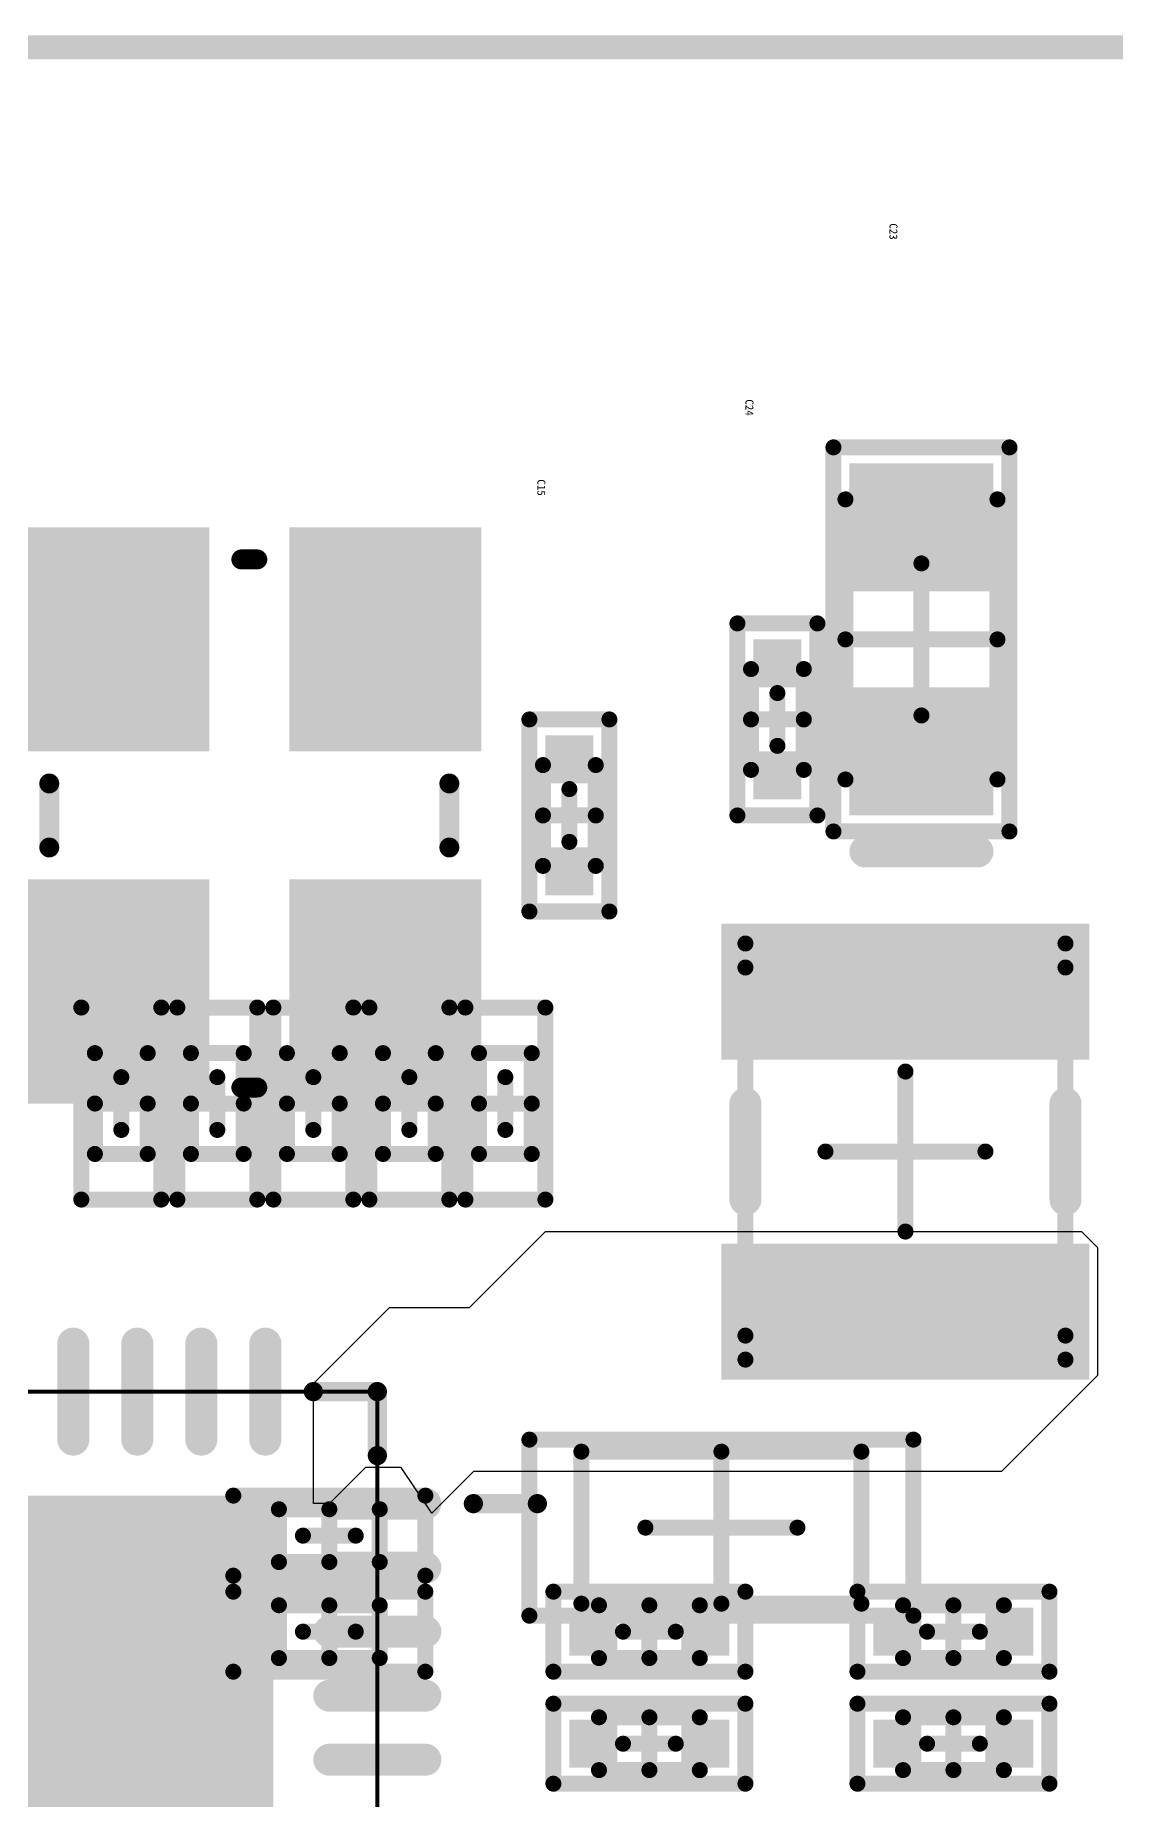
# Model space of a CAD drawing. Header units: millimetres. Extents: x 4 to 123, y 21 to 97.
# Drawn here: x 53.26 to 60.01, y 70.45 to 81.47 of the extents above; entities that cross this region are included whole.
import ezdxf

# ---------------------------------------------------------------- set-up
doc = ezdxf.new("R2010")
doc.units = ezdxf.units.MM
for name, color, linetype in [('KeepOutLayer', 6, 'Continuous'), ('Mechanical13', 56, 'Continuous'), ('Mechanical15', 56, 'Continuous'), ('TopLayer', 1, 'Continuous'), ('TopOverlay', 2, 'Continuous'), ('TopPaste', 8, 'Continuous')]:
    doc.layers.add(name, color=color, linetype=linetype)

msp = doc.modelspace()

# ---------------------------------------------------------------- linework, layer by layer
at = {"layer": 'KeepOutLayer', "const_width": 0.15}
msp.add_lwpolyline([(28.4, 81.4), (70.4, 81.4)], dxfattribs=at)
at = {"layer": 'Mechanical13'}
for points, const_width in [([(58.325, 76.825), (58.325, 78.575)], 0.1), ([(58.325, 78.575), (59.275, 78.575)], 0.1), ([(59.275, 76.825), (59.275, 78.575)], 0.1), ([(57.735, 76.885), (57.735, 77.515)], 0.1), ([(57.735, 77.515), (58.065, 77.515)], 0.1), ([(58.065, 76.885), (58.065, 77.515)], 0.1), ([(56.435, 76.285), (56.435, 76.915)], 0.1), ([(56.435, 76.915), (56.765, 76.915)], 0.1), ([(56.765, 76.285), (56.765, 76.915)], 0.1), ([(57.735, 76.885), (58.065, 76.885)], 0.1), ([(58.325, 76.825), (59.275, 76.825)], 0.1), ([(56.435, 76.285), (56.765, 76.285)], 0.1), ([(57.7, 75.65), (59.7, 75.65)], 0.1), ([(57.7, 73.35), (57.7, 75.65)], 0.1), ([(59.7, 73.35), (59.7, 75.65)], 0.1), ([(53.635, 75.115), (53.965, 75.115)], 0.1), ([(53.635, 74.485), (53.635, 75.115)], 0.1), ([(53.965, 74.485), (53.965, 75.115)], 0.1), ([(54.235, 75.115), (54.565, 75.115)], 0.1), ([(54.235, 74.485), (54.235, 75.115)], 0.1), ([(54.565, 74.485), (54.565, 75.115)], 0.1), ([(54.835, 75.115), (55.165, 75.115)], 0.1), ([(54.835, 74.485), (54.835, 75.115)], 0.1), ([(55.165, 74.485), (55.165, 75.115)], 0.1), ([(55.435, 75.115), (55.765, 75.115)], 0.1), ([(55.435, 74.485), (55.435, 75.115)], 0.1), ([(55.765, 74.485), (55.765, 75.115)], 0.1), ([(56.035, 75.115), (56.365, 75.115)], 0.1), ([(56.035, 74.485), (56.035, 75.115)], 0.1), ([(56.365, 74.485), (56.365, 75.115)], 0.1), ([(53.635, 74.485), (53.965, 74.485)], 0.1), ([(54.235, 74.485), (54.565, 74.485)], 0.1), ([(54.835, 74.485), (55.165, 74.485)], 0.1), ([(55.435, 74.485), (55.765, 74.485)], 0.1), ([(56.035, 74.485), (56.365, 74.485)], 0.1), ([(57.7, 73.35), (59.7, 73.35)], 0.1), ([(50.4, 73), (55.4, 73)], 0.0254), ([(55.4, 68), (55.4, 73)], 0.0254), ([(56.675, 72.625), (58.425, 72.625)], 0.1), ([(56.675, 71.675), (56.675, 72.625)], 0.1), ([(58.425, 71.675), (58.425, 72.625)], 0.1), ([(54.785, 72.265), (55.415, 72.265)], 0.1), ([(54.785, 71.935), (54.785, 72.265)], 0.1), ([(55.415, 71.935), (55.415, 72.265)], 0.1), ([(54.785, 71.935), (55.415, 71.935)], 0.1), ([(54.785, 71.665), (55.415, 71.665)], 0.1), ([(54.785, 71.335), (54.785, 71.665)], 0.1), ([(55.415, 71.335), (55.415, 71.665)], 0.1), ([(56.675, 71.675), (58.425, 71.675)], 0.1), ([(56.785, 71.335), (56.785, 71.665)], 0.1), ([(56.785, 71.665), (57.415, 71.665)], 0.1), ([(57.415, 71.335), (57.415, 71.665)], 0.1), ([(58.685, 71.335), (58.685, 71.665)], 0.1), ([(58.685, 71.665), (59.315, 71.665)], 0.1), ([(59.315, 71.335), (59.315, 71.665)], 0.1), ([(54.785, 71.335), (55.415, 71.335)], 0.1), ([(56.785, 71.335), (57.415, 71.335)], 0.1), ([(58.685, 71.335), (59.315, 71.335)], 0.1), ([(56.785, 70.635), (56.785, 70.965)], 0.1), ([(56.785, 70.965), (57.415, 70.965)], 0.1), ([(57.415, 70.635), (57.415, 70.965)], 0.1), ([(58.685, 70.635), (58.685, 70.965)], 0.1), ([(58.685, 70.965), (59.315, 70.965)], 0.1), ([(59.315, 70.635), (59.315, 70.965)], 0.1), ([(56.785, 70.635), (57.415, 70.635)], 0.1), ([(58.685, 70.635), (59.315, 70.635)], 0.1)]:
    msp.add_lwpolyline(points, dxfattribs=dict(at, const_width=const_width))
for points, const_width in [([(58.3, 78.575, 1), (58.35, 78.575, 1)], 0.05), ([(58.3, 78.575, 1), (58.35, 78.575, 1)], 0.05), ([(59.25, 78.575, 1), (59.3, 78.575, 1)], 0.05), ([(59.25, 78.575, 1), (59.3, 78.575, 1)], 0.05), ([(57.71, 77.515, 1), (57.76, 77.515, 1)], 0.05), ([(57.71, 77.515, 1), (57.76, 77.515, 1)], 0.05), ([(58.04, 77.515, 1), (58.09, 77.515, 1)], 0.05), ([(58.04, 77.515, 1), (58.09, 77.515, 1)], 0.05), ([(56.41, 76.915, 1), (56.46, 76.915, 1)], 0.05), ([(56.41, 76.915, 1), (56.46, 76.915, 1)], 0.05), ([(56.74, 76.915, 1), (56.79, 76.915, 1)], 0.05), ([(56.74, 76.915, 1), (56.79, 76.915, 1)], 0.05), ([(57.71, 76.885, 1), (57.76, 76.885, 1)], 0.05), ([(57.71, 76.885, 1), (57.76, 76.885, 1)], 0.05), ([(58.04, 76.885, 1), (58.09, 76.885, 1)], 0.05), ([(58.04, 76.885, 1), (58.09, 76.885, 1)], 0.05), ([(58.3, 76.825, 1), (58.35, 76.825, 1)], 0.05), ([(58.3, 76.825, 1), (58.35, 76.825, 1)], 0.05), ([(59.25, 76.825, 1), (59.3, 76.825, 1)], 0.05), ([(59.25, 76.825, 1), (59.3, 76.825, 1)], 0.05), ([(56.41, 76.285, 1), (56.46, 76.285, 1)], 0.05), ([(56.41, 76.285, 1), (56.46, 76.285, 1)], 0.05), ([(56.74, 76.285, 1), (56.79, 76.285, 1)], 0.05), ([(56.74, 76.285, 1), (56.79, 76.285, 1)], 0.05), ([(57.675, 75.65, 1), (57.725, 75.65, 1)], 0.05), ([(57.675, 75.65, 1), (57.725, 75.65, 1)], 0.05), ([(59.675, 75.65, 1), (59.725, 75.65, 1)], 0.05), ([(59.675, 75.65, 1), (59.725, 75.65, 1)], 0.05), ([(53.61, 75.115, 1), (53.66, 75.115, 1)], 0.05), ([(53.61, 75.115, 1), (53.66, 75.115, 1)], 0.05), ([(53.94, 75.115, 1), (53.99, 75.115, 1)], 0.05), ([(53.94, 75.115, 1), (53.99, 75.115, 1)], 0.05), ([(54.21, 75.115, 1), (54.26, 75.115, 1)], 0.05), ([(54.21, 75.115, 1), (54.26, 75.115, 1)], 0.05), ([(54.54, 75.115, 1), (54.59, 75.115, 1)], 0.05), ([(54.54, 75.115, 1), (54.59, 75.115, 1)], 0.05), ([(54.81, 75.115, 1), (54.86, 75.115, 1)], 0.05), ([(54.81, 75.115, 1), (54.86, 75.115, 1)], 0.05), ([(55.14, 75.115, 1), (55.19, 75.115, 1)], 0.05), ([(55.14, 75.115, 1), (55.19, 75.115, 1)], 0.05), ([(55.41, 75.115, 1), (55.46, 75.115, 1)], 0.05), ([(55.41, 75.115, 1), (55.46, 75.115, 1)], 0.05), ([(55.74, 75.115, 1), (55.79, 75.115, 1)], 0.05), ([(55.74, 75.115, 1), (55.79, 75.115, 1)], 0.05), ([(56.01, 75.115, 1), (56.06, 75.115, 1)], 0.05), ([(56.01, 75.115, 1), (56.06, 75.115, 1)], 0.05), ([(56.34, 75.115, 1), (56.39, 75.115, 1)], 0.05), ([(56.34, 75.115, 1), (56.39, 75.115, 1)], 0.05), ([(53.61, 74.485, 1), (53.66, 74.485, 1)], 0.05), ([(53.61, 74.485, 1), (53.66, 74.485, 1)], 0.05), ([(53.94, 74.485, 1), (53.99, 74.485, 1)], 0.05), ([(53.94, 74.485, 1), (53.99, 74.485, 1)], 0.05), ([(54.21, 74.485, 1), (54.26, 74.485, 1)], 0.05), ([(54.21, 74.485, 1), (54.26, 74.485, 1)], 0.05), ([(54.54, 74.485, 1), (54.59, 74.485, 1)], 0.05), ([(54.54, 74.485, 1), (54.59, 74.485, 1)], 0.05), ([(54.81, 74.485, 1), (54.86, 74.485, 1)], 0.05), ([(54.81, 74.485, 1), (54.86, 74.485, 1)], 0.05), ([(55.14, 74.485, 1), (55.19, 74.485, 1)], 0.05), ([(55.14, 74.485, 1), (55.19, 74.485, 1)], 0.05), ([(55.41, 74.485, 1), (55.46, 74.485, 1)], 0.05), ([(55.41, 74.485, 1), (55.46, 74.485, 1)], 0.05), ([(55.74, 74.485, 1), (55.79, 74.485, 1)], 0.05), ([(55.74, 74.485, 1), (55.79, 74.485, 1)], 0.05), ([(56.01, 74.485, 1), (56.06, 74.485, 1)], 0.05), ([(56.01, 74.485, 1), (56.06, 74.485, 1)], 0.05), ([(56.34, 74.485, 1), (56.39, 74.485, 1)], 0.05), ([(56.34, 74.485, 1), (56.39, 74.485, 1)], 0.05), ([(57.675, 73.35, 1), (57.725, 73.35, 1)], 0.05), ([(57.675, 73.35, 1), (57.725, 73.35, 1)], 0.05), ([(59.675, 73.35, 1), (59.725, 73.35, 1)], 0.05), ([(59.675, 73.35, 1), (59.725, 73.35, 1)], 0.05), ([(55.394, 73, 1), (55.406, 73, 1)], 0.0127), ([(55.394, 73, 1), (55.406, 73, 1)], 0.0127), ([(56.65, 72.625, 1), (56.7, 72.625, 1)], 0.05), ([(56.65, 72.625, 1), (56.7, 72.625, 1)], 0.05), ([(58.4, 72.625, 1), (58.45, 72.625, 1)], 0.05), ([(58.4, 72.625, 1), (58.45, 72.625, 1)], 0.05), ([(54.76, 72.265, 1), (54.81, 72.265, 1)], 0.05), ([(54.76, 72.265, 1), (54.81, 72.265, 1)], 0.05), ([(55.39, 72.265, 1), (55.44, 72.265, 1)], 0.05), ([(55.39, 72.265, 1), (55.44, 72.265, 1)], 0.05), ([(54.76, 71.935, 1), (54.81, 71.935, 1)], 0.05), ([(54.76, 71.935, 1), (54.81, 71.935, 1)], 0.05), ([(55.39, 71.935, 1), (55.44, 71.935, 1)], 0.05), ([(55.39, 71.935, 1), (55.44, 71.935, 1)], 0.05), ([(54.76, 71.665, 1), (54.81, 71.665, 1)], 0.05), ([(54.76, 71.665, 1), (54.81, 71.665, 1)], 0.05), ([(55.39, 71.665, 1), (55.44, 71.665, 1)], 0.05), ([(55.39, 71.665, 1), (55.44, 71.665, 1)], 0.05), ([(56.65, 71.675, 1), (56.7, 71.675, 1)], 0.05), ([(56.65, 71.675, 1), (56.7, 71.675, 1)], 0.05), ([(56.76, 71.665, 1), (56.81, 71.665, 1)], 0.05), ([(56.76, 71.665, 1), (56.81, 71.665, 1)], 0.05), ([(57.39, 71.665, 1), (57.44, 71.665, 1)], 0.05), ([(57.39, 71.665, 1), (57.44, 71.665, 1)], 0.05), ([(58.4, 71.675, 1), (58.45, 71.675, 1)], 0.05), ([(58.4, 71.675, 1), (58.45, 71.675, 1)], 0.05), ([(58.66, 71.665, 1), (58.71, 71.665, 1)], 0.05), ([(58.66, 71.665, 1), (58.71, 71.665, 1)], 0.05), ([(59.29, 71.665, 1), (59.34, 71.665, 1)], 0.05), ([(59.29, 71.665, 1), (59.34, 71.665, 1)], 0.05), ([(54.76, 71.335, 1), (54.81, 71.335, 1)], 0.05), ([(54.76, 71.335, 1), (54.81, 71.335, 1)], 0.05), ([(55.39, 71.335, 1), (55.44, 71.335, 1)], 0.05), ([(55.39, 71.335, 1), (55.44, 71.335, 1)], 0.05), ([(56.76, 71.335, 1), (56.81, 71.335, 1)], 0.05), ([(56.76, 71.335, 1), (56.81, 71.335, 1)], 0.05), ([(57.39, 71.335, 1), (57.44, 71.335, 1)], 0.05), ([(57.39, 71.335, 1), (57.44, 71.335, 1)], 0.05), ([(58.66, 71.335, 1), (58.71, 71.335, 1)], 0.05), ([(58.66, 71.335, 1), (58.71, 71.335, 1)], 0.05), ([(59.29, 71.335, 1), (59.34, 71.335, 1)], 0.05), ([(59.29, 71.335, 1), (59.34, 71.335, 1)], 0.05), ([(56.76, 70.965, 1), (56.81, 70.965, 1)], 0.05), ([(56.76, 70.965, 1), (56.81, 70.965, 1)], 0.05), ([(57.39, 70.965, 1), (57.44, 70.965, 1)], 0.05), ([(57.39, 70.965, 1), (57.44, 70.965, 1)], 0.05), ([(58.66, 70.965, 1), (58.71, 70.965, 1)], 0.05), ([(58.66, 70.965, 1), (58.71, 70.965, 1)], 0.05), ([(59.29, 70.965, 1), (59.34, 70.965, 1)], 0.05), ([(59.29, 70.965, 1), (59.34, 70.965, 1)], 0.05), ([(56.76, 70.635, 1), (56.81, 70.635, 1)], 0.05), ([(56.76, 70.635, 1), (56.81, 70.635, 1)], 0.05), ([(57.39, 70.635, 1), (57.44, 70.635, 1)], 0.05), ([(57.39, 70.635, 1), (57.44, 70.635, 1)], 0.05), ([(58.66, 70.635, 1), (58.71, 70.635, 1)], 0.05), ([(58.66, 70.635, 1), (58.71, 70.635, 1)], 0.05), ([(59.29, 70.635, 1), (59.34, 70.635, 1)], 0.05), ([(59.29, 70.635, 1), (59.34, 70.635, 1)], 0.05)]:
    msp.add_lwpolyline(points, format="xyb", close=True, dxfattribs=dict(at, const_width=const_width))
at = {"layer": 'Mechanical15', "const_width": 0.1}
for points in [[(58.25, 76.5), (58.25, 78.9)], [(58.25, 78.9), (59.35, 78.9)], [(59.35, 76.5), (59.35, 78.9)], [(58.8, 77.225), (58.8, 78.175)], [(57.65, 76.6), (57.65, 77.8)], [(57.65, 77.8), (58.15, 77.8)], [(58.15, 76.6), (58.15, 77.8)], [(58.325, 77.7), (59.275, 77.7)], [(57.9, 77.035), (57.9, 77.365)], [(56.35, 76), (56.35, 77.2)], [(56.35, 77.2), (56.85, 77.2)], [(56.85, 76), (56.85, 77.2)], [(57.735, 77.2), (58.065, 77.2)], [(56.6, 76.435), (56.6, 76.765)], [(56.435, 76.6), (56.765, 76.6)], [(57.65, 76.6), (58.15, 76.6)], [(58.25, 76.5), (59.35, 76.5)], [(56.35, 76), (56.85, 76)], [(57.7, 75.8), (59.7, 75.8)], [(57.7, 73.2), (57.7, 75.8)], [(59.7, 73.2), (59.7, 75.8)], [(53.55, 75.4), (54.05, 75.4)], [(53.55, 74.2), (53.55, 75.4)], [(54.05, 74.2), (54.05, 75.4)], [(54.15, 75.4), (54.65, 75.4)], [(54.15, 74.2), (54.15, 75.4)], [(54.65, 74.2), (54.65, 75.4)], [(54.75, 75.4), (55.25, 75.4)], [(54.75, 74.2), (54.75, 75.4)], [(55.25, 74.2), (55.25, 75.4)], [(55.35, 75.4), (55.85, 75.4)], [(55.35, 74.2), (55.35, 75.4)], [(55.85, 74.2), (55.85, 75.4)], [(55.95, 75.4), (56.45, 75.4)], [(55.95, 74.2), (55.95, 75.4)], [(56.45, 74.2), (56.45, 75.4)], [(53.8, 74.635), (53.8, 74.965)], [(54.4, 74.635), (54.4, 74.965)], [(55, 74.635), (55, 74.965)], [(55.6, 74.635), (55.6, 74.965)], [(56.2, 74.635), (56.2, 74.965)], [(58.7, 74), (58.7, 75)], [(53.635, 74.8), (53.965, 74.8)], [(54.235, 74.8), (54.565, 74.8)], [(54.835, 74.8), (55.165, 74.8)], [(55.435, 74.8), (55.765, 74.8)], [(56.035, 74.8), (56.365, 74.8)], [(58.2, 74.5), (59.2, 74.5)], [(53.55, 74.2), (54.05, 74.2)], [(54.15, 74.2), (54.65, 74.2)], [(54.75, 74.2), (55.25, 74.2)], [(55.35, 74.2), (55.85, 74.2)], [(55.95, 74.2), (56.45, 74.2)], [(57.7, 73.2), (59.7, 73.2)], [(56.35, 72.7), (58.75, 72.7)], [(56.35, 71.6), (56.35, 72.7)], [(57.55, 71.675), (57.55, 72.625)], [(58.75, 71.6), (58.75, 72.7)], [(54.5, 72.35), (55.7, 72.35)], [(54.5, 71.85), (54.5, 72.35)], [(55.7, 71.85), (55.7, 72.35)], [(55.1, 71.935), (55.1, 72.265)], [(54.935, 72.1), (55.265, 72.1)], [(57.075, 72.15), (58.025, 72.15)], [(54.5, 71.85), (55.7, 71.85)], [(54.5, 71.75), (55.7, 71.75)], [(54.5, 71.25), (54.5, 71.75)], [(55.7, 71.25), (55.7, 71.75)], [(56.5, 71.25), (56.5, 71.75)], [(56.5, 71.75), (57.7, 71.75)], [(57.7, 71.25), (57.7, 71.75)], [(58.4, 71.25), (58.4, 71.75)], [(58.4, 71.75), (59.6, 71.75)], [(59.6, 71.25), (59.6, 71.75)], [(55.1, 71.335), (55.1, 71.665)], [(57.1, 71.335), (57.1, 71.665)], [(59, 71.335), (59, 71.665)], [(56.35, 71.6), (58.75, 71.6)], [(54.935, 71.5), (55.265, 71.5)], [(56.935, 71.5), (57.265, 71.5)], [(58.835, 71.5), (59.165, 71.5)], [(54.5, 71.25), (55.7, 71.25)], [(56.5, 71.25), (57.7, 71.25)], [(58.4, 71.25), (59.6, 71.25)], [(56.5, 70.55), (56.5, 71.05)], [(56.5, 71.05), (57.7, 71.05)], [(57.1, 70.635), (57.1, 70.965)], [(57.7, 70.55), (57.7, 71.05)], [(58.4, 70.55), (58.4, 71.05)], [(58.4, 71.05), (59.6, 71.05)], [(59, 70.635), (59, 70.965)], [(59.6, 70.55), (59.6, 71.05)], [(56.935, 70.8), (57.265, 70.8)], [(58.835, 70.8), (59.165, 70.8)], [(56.5, 70.55), (57.7, 70.55)], [(58.4, 70.55), (59.6, 70.55)]]:
    msp.add_lwpolyline(points, dxfattribs=at)
at = {"layer": 'Mechanical15', "const_width": 0.05}
for points in [[(58.225, 78.9, 1), (58.275, 78.9, 1)], [(58.225, 78.9, 1), (58.275, 78.9, 1)], [(59.325, 78.9, 1), (59.375, 78.9, 1)], [(59.325, 78.9, 1), (59.375, 78.9, 1)], [(58.775, 78.175, 1), (58.825, 78.175, 1)], [(57.625, 77.8, 1), (57.675, 77.8, 1)], [(57.625, 77.8, 1), (57.675, 77.8, 1)], [(58.125, 77.8, 1), (58.175, 77.8, 1)], [(58.125, 77.8, 1), (58.175, 77.8, 1)], [(58.3, 77.7, 1), (58.35, 77.7, 1)], [(59.25, 77.7, 1), (59.3, 77.7, 1)], [(57.875, 77.365, 1), (57.925, 77.365, 1)], [(56.325, 77.2, 1), (56.375, 77.2, 1)], [(56.325, 77.2, 1), (56.375, 77.2, 1)], [(56.825, 77.2, 1), (56.875, 77.2, 1)], [(56.825, 77.2, 1), (56.875, 77.2, 1)], [(57.71, 77.2, 1), (57.76, 77.2, 1)], [(58.04, 77.2, 1), (58.09, 77.2, 1)], [(58.775, 77.225, 1), (58.825, 77.225, 1)], [(57.875, 77.035, 1), (57.925, 77.035, 1)], [(56.575, 76.765, 1), (56.625, 76.765, 1)], [(56.41, 76.6, 1), (56.46, 76.6, 1)], [(56.74, 76.6, 1), (56.79, 76.6, 1)], [(57.625, 76.6, 1), (57.675, 76.6, 1)], [(57.625, 76.6, 1), (57.675, 76.6, 1)], [(58.125, 76.6, 1), (58.175, 76.6, 1)], [(58.125, 76.6, 1), (58.175, 76.6, 1)], [(58.225, 76.5, 1), (58.275, 76.5, 1)], [(58.225, 76.5, 1), (58.275, 76.5, 1)], [(59.325, 76.5, 1), (59.375, 76.5, 1)], [(59.325, 76.5, 1), (59.375, 76.5, 1)], [(56.575, 76.435, 1), (56.625, 76.435, 1)], [(56.325, 76, 1), (56.375, 76, 1)], [(56.325, 76, 1), (56.375, 76, 1)], [(56.825, 76, 1), (56.875, 76, 1)], [(56.825, 76, 1), (56.875, 76, 1)], [(57.675, 75.8, 1), (57.725, 75.8, 1)], [(57.675, 75.8, 1), (57.725, 75.8, 1)], [(59.675, 75.8, 1), (59.725, 75.8, 1)], [(59.675, 75.8, 1), (59.725, 75.8, 1)], [(53.525, 75.4, 1), (53.575, 75.4, 1)], [(53.525, 75.4, 1), (53.575, 75.4, 1)], [(54.025, 75.4, 1), (54.075, 75.4, 1)], [(54.025, 75.4, 1), (54.075, 75.4, 1)], [(54.125, 75.4, 1), (54.175, 75.4, 1)], [(54.125, 75.4, 1), (54.175, 75.4, 1)], [(54.625, 75.4, 1), (54.675, 75.4, 1)], [(54.625, 75.4, 1), (54.675, 75.4, 1)], [(54.725, 75.4, 1), (54.775, 75.4, 1)], [(54.725, 75.4, 1), (54.775, 75.4, 1)], [(55.225, 75.4, 1), (55.275, 75.4, 1)], [(55.225, 75.4, 1), (55.275, 75.4, 1)], [(55.325, 75.4, 1), (55.375, 75.4, 1)], [(55.325, 75.4, 1), (55.375, 75.4, 1)], [(55.825, 75.4, 1), (55.875, 75.4, 1)], [(55.825, 75.4, 1), (55.875, 75.4, 1)], [(55.925, 75.4, 1), (55.975, 75.4, 1)], [(55.925, 75.4, 1), (55.975, 75.4, 1)], [(56.425, 75.4, 1), (56.475, 75.4, 1)], [(56.425, 75.4, 1), (56.475, 75.4, 1)], [(53.775, 74.965, 1), (53.825, 74.965, 1)], [(54.375, 74.965, 1), (54.425, 74.965, 1)], [(54.975, 74.965, 1), (55.025, 74.965, 1)], [(55.575, 74.965, 1), (55.625, 74.965, 1)], [(56.175, 74.965, 1), (56.225, 74.965, 1)], [(58.675, 75, 1), (58.725, 75, 1)], [(53.61, 74.8, 1), (53.66, 74.8, 1)], [(53.94, 74.8, 1), (53.99, 74.8, 1)], [(54.21, 74.8, 1), (54.26, 74.8, 1)], [(54.54, 74.8, 1), (54.59, 74.8, 1)], [(54.81, 74.8, 1), (54.86, 74.8, 1)], [(55.14, 74.8, 1), (55.19, 74.8, 1)], [(55.41, 74.8, 1), (55.46, 74.8, 1)], [(55.74, 74.8, 1), (55.79, 74.8, 1)], [(56.01, 74.8, 1), (56.06, 74.8, 1)], [(56.34, 74.8, 1), (56.39, 74.8, 1)], [(53.775, 74.635, 1), (53.825, 74.635, 1)], [(54.375, 74.635, 1), (54.425, 74.635, 1)], [(54.975, 74.635, 1), (55.025, 74.635, 1)], [(55.575, 74.635, 1), (55.625, 74.635, 1)], [(56.175, 74.635, 1), (56.225, 74.635, 1)], [(58.175, 74.5, 1), (58.225, 74.5, 1)], [(59.175, 74.5, 1), (59.225, 74.5, 1)], [(53.525, 74.2, 1), (53.575, 74.2, 1)], [(53.525, 74.2, 1), (53.575, 74.2, 1)], [(54.025, 74.2, 1), (54.075, 74.2, 1)], [(54.025, 74.2, 1), (54.075, 74.2, 1)], [(54.125, 74.2, 1), (54.175, 74.2, 1)], [(54.125, 74.2, 1), (54.175, 74.2, 1)], [(54.625, 74.2, 1), (54.675, 74.2, 1)], [(54.625, 74.2, 1), (54.675, 74.2, 1)], [(54.725, 74.2, 1), (54.775, 74.2, 1)], [(54.725, 74.2, 1), (54.775, 74.2, 1)], [(55.225, 74.2, 1), (55.275, 74.2, 1)], [(55.225, 74.2, 1), (55.275, 74.2, 1)], [(55.325, 74.2, 1), (55.375, 74.2, 1)], [(55.325, 74.2, 1), (55.375, 74.2, 1)], [(55.825, 74.2, 1), (55.875, 74.2, 1)], [(55.825, 74.2, 1), (55.875, 74.2, 1)], [(55.925, 74.2, 1), (55.975, 74.2, 1)], [(55.925, 74.2, 1), (55.975, 74.2, 1)], [(56.425, 74.2, 1), (56.475, 74.2, 1)], [(56.425, 74.2, 1), (56.475, 74.2, 1)], [(58.675, 74, 1), (58.725, 74, 1)], [(57.675, 73.2, 1), (57.725, 73.2, 1)], [(57.675, 73.2, 1), (57.725, 73.2, 1)], [(59.675, 73.2, 1), (59.725, 73.2, 1)], [(59.675, 73.2, 1), (59.725, 73.2, 1)], [(56.325, 72.7, 1), (56.375, 72.7, 1)], [(56.325, 72.7, 1), (56.375, 72.7, 1)], [(57.525, 72.625, 1), (57.575, 72.625, 1)], [(58.725, 72.7, 1), (58.775, 72.7, 1)], [(58.725, 72.7, 1), (58.775, 72.7, 1)], [(54.475, 72.35, 1), (54.525, 72.35, 1)], [(54.475, 72.35, 1), (54.525, 72.35, 1)], [(55.675, 72.35, 1), (55.725, 72.35, 1)], [(55.675, 72.35, 1), (55.725, 72.35, 1)], [(55.075, 72.265, 1), (55.125, 72.265, 1)], [(54.91, 72.1, 1), (54.96, 72.1, 1)], [(55.24, 72.1, 1), (55.29, 72.1, 1)], [(57.05, 72.15, 1), (57.1, 72.15, 1)], [(58, 72.15, 1), (58.05, 72.15, 1)], [(54.475, 71.85, 1), (54.525, 71.85, 1)], [(54.475, 71.85, 1), (54.525, 71.85, 1)], [(55.075, 71.935, 1), (55.125, 71.935, 1)], [(55.675, 71.85, 1), (55.725, 71.85, 1)], [(55.675, 71.85, 1), (55.725, 71.85, 1)], [(54.475, 71.75, 1), (54.525, 71.75, 1)], [(54.475, 71.75, 1), (54.525, 71.75, 1)], [(55.675, 71.75, 1), (55.725, 71.75, 1)], [(55.675, 71.75, 1), (55.725, 71.75, 1)], [(56.475, 71.75, 1), (56.525, 71.75, 1)], [(56.475, 71.75, 1), (56.525, 71.75, 1)], [(57.675, 71.75, 1), (57.725, 71.75, 1)], [(57.675, 71.75, 1), (57.725, 71.75, 1)], [(58.375, 71.75, 1), (58.425, 71.75, 1)], [(58.375, 71.75, 1), (58.425, 71.75, 1)], [(59.575, 71.75, 1), (59.625, 71.75, 1)], [(59.575, 71.75, 1), (59.625, 71.75, 1)], [(55.075, 71.665, 1), (55.125, 71.665, 1)], [(57.075, 71.665, 1), (57.125, 71.665, 1)], [(57.525, 71.675, 1), (57.575, 71.675, 1)], [(58.975, 71.665, 1), (59.025, 71.665, 1)], [(56.325, 71.6, 1), (56.375, 71.6, 1)], [(56.325, 71.6, 1), (56.375, 71.6, 1)], [(58.725, 71.6, 1), (58.775, 71.6, 1)], [(58.725, 71.6, 1), (58.775, 71.6, 1)], [(54.91, 71.5, 1), (54.96, 71.5, 1)], [(55.24, 71.5, 1), (55.29, 71.5, 1)], [(56.91, 71.5, 1), (56.96, 71.5, 1)], [(57.24, 71.5, 1), (57.29, 71.5, 1)], [(58.81, 71.5, 1), (58.86, 71.5, 1)], [(59.14, 71.5, 1), (59.19, 71.5, 1)], [(55.075, 71.335, 1), (55.125, 71.335, 1)], [(57.075, 71.335, 1), (57.125, 71.335, 1)], [(58.975, 71.335, 1), (59.025, 71.335, 1)], [(54.475, 71.25, 1), (54.525, 71.25, 1)], [(54.475, 71.25, 1), (54.525, 71.25, 1)], [(55.675, 71.25, 1), (55.725, 71.25, 1)], [(55.675, 71.25, 1), (55.725, 71.25, 1)], [(56.475, 71.25, 1), (56.525, 71.25, 1)], [(56.475, 71.25, 1), (56.525, 71.25, 1)], [(57.675, 71.25, 1), (57.725, 71.25, 1)], [(57.675, 71.25, 1), (57.725, 71.25, 1)], [(58.375, 71.25, 1), (58.425, 71.25, 1)], [(58.375, 71.25, 1), (58.425, 71.25, 1)], [(59.575, 71.25, 1), (59.625, 71.25, 1)], [(59.575, 71.25, 1), (59.625, 71.25, 1)], [(56.475, 71.05, 1), (56.525, 71.05, 1)], [(56.475, 71.05, 1), (56.525, 71.05, 1)], [(57.075, 70.965, 1), (57.125, 70.965, 1)], [(57.675, 71.05, 1), (57.725, 71.05, 1)], [(57.675, 71.05, 1), (57.725, 71.05, 1)], [(58.375, 71.05, 1), (58.425, 71.05, 1)], [(58.375, 71.05, 1), (58.425, 71.05, 1)], [(58.975, 70.965, 1), (59.025, 70.965, 1)], [(59.575, 71.05, 1), (59.625, 71.05, 1)], [(59.575, 71.05, 1), (59.625, 71.05, 1)], [(56.91, 70.8, 1), (56.96, 70.8, 1)], [(57.24, 70.8, 1), (57.29, 70.8, 1)], [(58.81, 70.8, 1), (58.86, 70.8, 1)], [(59.14, 70.8, 1), (59.19, 70.8, 1)], [(57.075, 70.635, 1), (57.125, 70.635, 1)], [(58.975, 70.635, 1), (59.025, 70.635, 1)], [(56.475, 70.55, 1), (56.525, 70.55, 1)], [(56.475, 70.55, 1), (56.525, 70.55, 1)], [(57.675, 70.55, 1), (57.725, 70.55, 1)], [(57.675, 70.55, 1), (57.725, 70.55, 1)], [(58.375, 70.55, 1), (58.425, 70.55, 1)], [(58.375, 70.55, 1), (58.425, 70.55, 1)], [(59.575, 70.55, 1), (59.625, 70.55, 1)], [(59.575, 70.55, 1), (59.625, 70.55, 1)]]:
    msp.add_lwpolyline(points, format="xyb", close=True, dxfattribs=at)
at = {"layer": 'TopLayer'}
for p, q in [((55.975, 73.525), (56.45, 74)), ((56.45, 74), (59.8, 74)), ((59.8, 74), (59.9, 73.9)), ((59.9, 73.9), (59.9, 73.1)), ((55, 73.05), (55.475, 73.525)), ((55.475, 73.525), (55.975, 73.525)), ((59.9, 73.1), (59.3, 72.5)), ((55, 72.3), (55, 73.05)), ((55.325, 72.525), (55.1, 72.3)), ((55.548, 72.525), (55.325, 72.525)), ((55.74, 72.24), (55.548, 72.525)), ((56, 72.5), (55.9, 72.4)), ((59.3, 72.5), (56, 72.5)), ((55.9, 72.4), (55.74, 72.24)), ((55.1, 72.3), (55, 72.3))]:
    msp.add_line(p, q, dxfattribs=at)
at = {"layer": 'TopLayer', "const_width": 0.2}
for points in [[(53.5, 72.7), (53.5, 73.3)], [(53.9, 72.7), (53.9, 73.3)], [(54.3, 72.7), (54.3, 73.3)], [(54.7, 72.7), (54.7, 73.3)], [(55.1, 72.3), (55.7, 72.3)], [(55.1, 71.9), (55.7, 71.9)], [(55.1, 71.5), (55.7, 71.5)], [(55.1, 71.1), (55.7, 71.1)], [(55.1, 70.7), (55.7, 70.7)]]:
    msp.add_lwpolyline(points, dxfattribs=at)
at = {"layer": 'TopLayer', "const_width": 0.1}
for points in [[(53.45, 73.3, 1), (53.55, 73.3, 1)], [(53.85, 73.3, 1), (53.95, 73.3, 1)], [(54.25, 73.3, 1), (54.35, 73.3, 1)], [(54.65, 73.3, 1), (54.75, 73.3, 1)], [(53.45, 72.7, 1), (53.55, 72.7, 1)], [(53.85, 72.7, 1), (53.95, 72.7, 1)], [(54.25, 72.7, 1), (54.35, 72.7, 1)], [(54.65, 72.7, 1), (54.75, 72.7, 1)], [(55.05, 72.3, 1), (55.15, 72.3, 1)], [(55.65, 72.3, 1), (55.75, 72.3, 1)], [(55.05, 71.9, 1), (55.15, 71.9, 1)], [(55.65, 71.9, 1), (55.75, 71.9, 1)], [(55.05, 71.5, 1), (55.15, 71.5, 1)], [(55.65, 71.5, 1), (55.75, 71.5, 1)], [(55.05, 71.1, 1), (55.15, 71.1, 1)], [(55.65, 71.1, 1), (55.75, 71.1, 1)], [(55.05, 70.7, 1), (55.15, 70.7, 1)], [(55.65, 70.7, 1), (55.75, 70.7, 1)]]:
    msp.add_lwpolyline(points, format="xyb", close=True, dxfattribs=at)
at = {"layer": 'TopLayer'}
for points in [[(59.25, 78.8), (58.35, 78.8), (59.25, 78), (58.35, 78)], [(53.15, 78.4), (53.15, 77), (54.35, 78.4), (54.35, 77)], [(54.85, 78.4), (54.85, 77), (56.05, 78.4), (56.05, 77)], [(57.75, 77.4), (58.05, 77.4), (57.75, 77.7), (58.05, 77.7)], [(59.25, 77.4), (58.35, 77.4), (59.25, 76.6), (58.35, 76.6)], [(56.45, 76.8), (56.75, 76.8), (56.45, 77.1), (56.75, 77.1)], [(57.75, 76.7), (58.05, 76.7), (57.75, 77), (58.05, 77)], [(56.45, 76.1), (56.75, 76.1), (56.45, 76.4), (56.75, 76.4)], [(53.15, 76.2), (53.15, 74.8), (54.35, 76.2), (54.35, 74.8)], [(54.85, 76.2), (54.85, 74.8), (56.05, 76.2), (56.05, 74.8)], [(57.55, 75.075), (59.85, 75.075), (57.55, 75.925), (59.85, 75.925)], [(57.55, 73.075), (59.85, 73.075), (57.55, 73.925), (59.85, 73.925)], [(54.75, 72.35), (51.05, 72.35), (54.75, 68.65), (51.05, 68.65)], [(56.6, 71.65), (56.6, 71.35), (56.9, 71.65), (56.9, 71.35)], [(57.3, 71.65), (57.3, 71.35), (57.6, 71.65), (57.6, 71.35)], [(58.5, 71.65), (58.5, 71.35), (58.8, 71.65), (58.8, 71.35)], [(59.2, 71.65), (59.2, 71.35), (59.5, 71.65), (59.5, 71.35)], [(56.6, 70.95), (56.6, 70.65), (56.9, 70.95), (56.9, 70.65)], [(57.3, 70.95), (57.3, 70.65), (57.6, 70.95), (57.6, 70.65)], [(58.5, 70.95), (58.5, 70.65), (58.8, 70.95), (58.8, 70.65)], [(59.2, 70.95), (59.2, 70.65), (59.5, 70.95), (59.5, 70.65)]]:
    msp.add_solid(points, dxfattribs=at)
at = {"layer": 'TopOverlay'}
for points, const_width in [([(54.55, 78.2), (54.65, 78.2)], 0.125), ([(53.35, 76.4), (53.35, 76.8)], 0.125), ([(55.85, 76.4), (55.85, 76.8)], 0.125), ([(58.45, 76.375), (59.15, 76.375)], 0.2), ([(54.55, 74.9), (54.65, 74.9)], 0.125), ([(57.7, 74.2), (57.7, 74.8)], 0.2), ([(59.7, 74.2), (59.7, 74.8)], 0.2), ([(55, 73), (55.4, 73)], 0.12), ([(55.4, 72.6), (55.4, 73)], 0.12), ([(56, 72.3), (56.4, 72.3)], 0.12)]:
    msp.add_lwpolyline(points, dxfattribs=dict(at, const_width=const_width))
for points, const_width in [([(54.519, 78.2, 1), (54.581, 78.2, 1)], 0.0625), ([(54.619, 78.2, 1), (54.681, 78.2, 1)], 0.0625), ([(53.319, 76.8, 1), (53.381, 76.8, 1)], 0.0625), ([(55.819, 76.8, 1), (55.881, 76.8, 1)], 0.0625), ([(53.319, 76.4, 1), (53.381, 76.4, 1)], 0.0625), ([(55.819, 76.4, 1), (55.881, 76.4, 1)], 0.0625), ([(58.4, 76.375, 1), (58.5, 76.375, 1)], 0.1), ([(59.1, 76.375, 1), (59.2, 76.375, 1)], 0.1), ([(54.519, 74.9, 1), (54.581, 74.9, 1)], 0.0625), ([(54.619, 74.9, 1), (54.681, 74.9, 1)], 0.0625), ([(57.65, 74.8, 1), (57.75, 74.8, 1)], 0.1), ([(59.65, 74.8, 1), (59.75, 74.8, 1)], 0.1), ([(57.65, 74.2, 1), (57.75, 74.2, 1)], 0.1), ([(59.65, 74.2, 1), (59.75, 74.2, 1)], 0.1), ([(54.97, 73, 1), (55.03, 73, 1)], 0.06), ([(55.37, 73, 1), (55.43, 73, 1)], 0.06), ([(55.37, 73, 1), (55.43, 73, 1)], 0.06), ([(55.37, 72.6, 1), (55.43, 72.6, 1)], 0.06), ([(55.97, 72.3, 1), (56.03, 72.3, 1)], 0.06), ([(56.37, 72.3, 1), (56.43, 72.3, 1)], 0.06)]:
    msp.add_lwpolyline(points, format="xyb", close=True, dxfattribs=dict(at, const_width=const_width))
at = {"layer": 'TopPaste', "const_width": 0.2}
for points in [[(53.5, 72.7), (53.5, 73.3)], [(53.9, 72.7), (53.9, 73.3)], [(54.3, 72.7), (54.3, 73.3)], [(54.7, 72.7), (54.7, 73.3)], [(55.1, 72.3), (55.7, 72.3)], [(55.1, 71.9), (55.7, 71.9)], [(55.1, 71.5), (55.7, 71.5)], [(55.1, 71.1), (55.7, 71.1)], [(55.1, 70.7), (55.7, 70.7)]]:
    msp.add_lwpolyline(points, dxfattribs=at)
at = {"layer": 'TopPaste', "const_width": 0.1}
for points in [[(53.45, 73.3, 1), (53.55, 73.3, 1)], [(53.85, 73.3, 1), (53.95, 73.3, 1)], [(54.25, 73.3, 1), (54.35, 73.3, 1)], [(54.65, 73.3, 1), (54.75, 73.3, 1)], [(53.45, 72.7, 1), (53.55, 72.7, 1)], [(53.85, 72.7, 1), (53.95, 72.7, 1)], [(54.25, 72.7, 1), (54.35, 72.7, 1)], [(54.65, 72.7, 1), (54.75, 72.7, 1)], [(55.05, 72.3, 1), (55.15, 72.3, 1)], [(55.65, 72.3, 1), (55.75, 72.3, 1)], [(55.05, 71.9, 1), (55.15, 71.9, 1)], [(55.65, 71.9, 1), (55.75, 71.9, 1)], [(55.05, 71.5, 1), (55.15, 71.5, 1)], [(55.65, 71.5, 1), (55.75, 71.5, 1)], [(55.05, 71.1, 1), (55.15, 71.1, 1)], [(55.65, 71.1, 1), (55.75, 71.1, 1)], [(55.05, 70.7, 1), (55.15, 70.7, 1)], [(55.65, 70.7, 1), (55.75, 70.7, 1)]]:
    msp.add_lwpolyline(points, format="xyb", close=True, dxfattribs=at)
at = {"layer": 'TopPaste'}
for points in [[(59.25, 78.8), (58.35, 78.8), (59.25, 78), (58.35, 78)], [(53.15, 78.4), (53.15, 77), (54.35, 78.4), (54.35, 77)], [(54.85, 78.4), (54.85, 77), (56.05, 78.4), (56.05, 77)], [(57.75, 77.4), (58.05, 77.4), (57.75, 77.7), (58.05, 77.7)], [(59.25, 77.4), (58.35, 77.4), (59.25, 76.6), (58.35, 76.6)], [(56.45, 76.8), (56.75, 76.8), (56.45, 77.1), (56.75, 77.1)], [(57.75, 76.7), (58.05, 76.7), (57.75, 77), (58.05, 77)], [(56.45, 76.1), (56.75, 76.1), (56.45, 76.4), (56.75, 76.4)], [(53.15, 76.2), (53.15, 74.8), (54.35, 76.2), (54.35, 74.8)], [(54.85, 76.2), (54.85, 74.8), (56.05, 76.2), (56.05, 74.8)], [(57.55, 75.075), (59.85, 75.075), (57.55, 75.925), (59.85, 75.925)], [(57.55, 73.075), (59.85, 73.075), (57.55, 73.925), (59.85, 73.925)], [(54.75, 72.35), (51.05, 72.35), (54.75, 68.65), (51.05, 68.65)], [(56.6, 71.65), (56.6, 71.35), (56.9, 71.65), (56.9, 71.35)], [(57.3, 71.65), (57.3, 71.35), (57.6, 71.65), (57.6, 71.35)], [(58.5, 71.65), (58.5, 71.35), (58.8, 71.65), (58.8, 71.35)], [(59.2, 71.65), (59.2, 71.35), (59.5, 71.65), (59.5, 71.35)], [(56.6, 70.95), (56.6, 70.65), (56.9, 70.95), (56.9, 70.65)], [(57.3, 70.95), (57.3, 70.65), (57.6, 70.95), (57.6, 70.65)], [(58.5, 70.95), (58.5, 70.65), (58.8, 70.95), (58.8, 70.65)], [(59.2, 70.95), (59.2, 70.65), (59.5, 70.95), (59.5, 70.65)]]:
    msp.add_solid(points, dxfattribs=at)

# ---------------------------------------------------------------- texts
at = {"layer": 'TopOverlay'}
for s, p in [('C23', (58.6, 80.3)), ('C24', (57.7, 79.2)), ('C15', (56.4, 78.7))]:
    msp.add_text(s, height=0.05, rotation=270, dxfattribs=at).set_placement(p)

doc.saveas('drawing.dxf')
